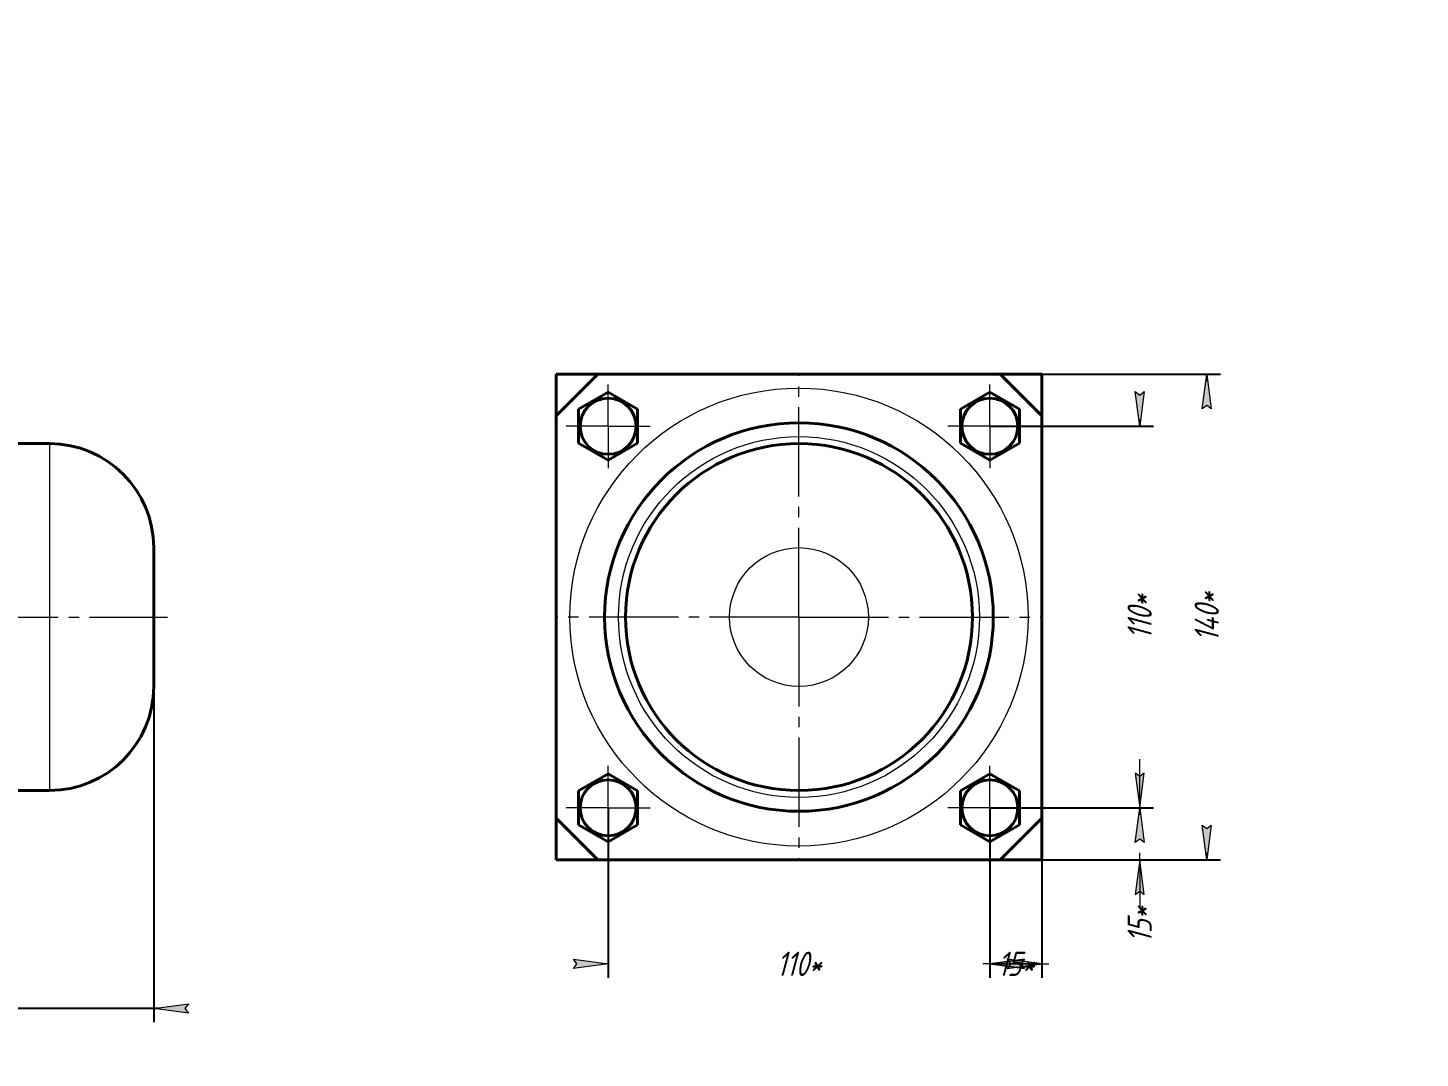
# Model space of a CAD drawing. Header units: millimetres. Extents: x 0 to 420, y 0 to 297.
# Drawn here: x 219.4 to 420, y 148.5 to 297 of the extents above; entities that cross this region are included whole.
import ezdxf

# ---------------------------------------------------------------- set-up
doc = ezdxf.new("R2010")
doc.units = ezdxf.units.MM
for name, pattern in [('K5LT_AXLED', [17.375, 12.875, -1.5, 1.5, -1.5]), ('K5LT_BASIC', [0]), ('K5LT_THIN', [0])]:
    doc.linetypes.add(name, pattern=pattern)
doc.layers.add('Системный слой', color=7, linetype='Continuous')
doc.styles.add('KDIMTEXTSTYLE', font='GOST_AU.SHX', dxfattribs={"width": 0.96, "oblique": 15, "height": 5})
doc.dimstyles.new('KDIMSTYLE (0.50)', dxfattribs={"dimtxt": 5, "dimasz": 1, "dimexe": 2, "dimexo": 0.0625, "dimgap": 1, "dimtad": 1, "dimlfac": 2, "dimtxsty": 'KDIMTEXTSTYLE', "dimsah": 1, "dimcen": 0.09, "dimdle": 1, "dimadec": 0, "dimazin": 0, "dimtfac": 0.667, "dimtmove": 0, "dimatfit": 3, "dimfxl": 1, "dimtvp": 1, "dimtolj": 1, "dimtzin": 0, "dimarcsym": 0})

# ---------------------------------------------------------------- blocks, each defined once
blk = doc.blocks.new('KDIMARROW_01')
at = {"layer": 'Системный слой'}
blk.add_hatch(color=0, dxfattribs=at).paths.add_polyline_path([(0, 0), (-5, 0.658262491226197), (-4.5, 5.51091059616309e-16), (-5, -0.6582624912261956)])
at = {"layer": 'Системный слой', "color": 0, "linetype": 'K5LT_THIN', "lineweight": 18}
for p, q in [((-4.5, 5.51091059616309e-16), (-5, 0.658262491226197)), ((-5, 0.658262491226197), (0, 0)), ((0, 0), (-5, -0.6582624912261956)), ((-5, -0.6582624912261956), (-4.5, 5.51091059616309e-16)), ((0, 0), (-1, 0))]:
    blk.add_line(p, q, dxfattribs=at)
blk = doc.blocks.new('U13')
at = {"layer": 'Системный слой', "color": 150, "linetype": 'K5LT_BASIC', "lineweight": 40, "true_color": 0x0080ff}
for p, q in [((365.5, 241.07777788528), (365.5, 247.07777788528)), ((365.5, 177.07777788528), (365.5, 183.07777788528))]:
    blk.add_line(p, q, dxfattribs=at)
blk = doc.blocks.new('U14')
at = {"layer": 'Системный слой', "color": 150, "linetype": 'K5LT_BASIC', "lineweight": 40, "true_color": 0x0080ff}
for p, q in [((295.5, 177.07777788528), (301.5, 177.07777788528)), ((359.5, 177.07777788528), (365.5, 177.07777788528))]:
    blk.add_line(p, q, dxfattribs=at)
blk = doc.blocks.new('U15')
at = {"layer": 'Системный слой', "color": 150, "linetype": 'K5LT_BASIC', "lineweight": 40, "true_color": 0x0080ff}
for p, q in [((295.5, 247.07777788528), (295.5, 241.07777788528)), ((295.5, 183.07777788528), (295.5, 177.07777788528))]:
    blk.add_line(p, q, dxfattribs=at)
blk = doc.blocks.new('U16')
at = {"layer": 'Системный слой', "color": 150, "linetype": 'K5LT_BASIC', "lineweight": 40, "true_color": 0x0080ff}
for p, q in [((301.5, 247.07777788528), (295.5, 247.07777788528)), ((365.5, 247.07777788528), (359.5, 247.07777788528))]:
    blk.add_line(p, q, dxfattribs=at)
blk = doc.blocks.new('U17')
at = {"layer": 'Системный слой', "color": 30, "linetype": 'K5LT_AXLED', "lineweight": 18, "true_color": 0xff8000}
for q in [(330.5, 247.07777788528), (295.5, 212.07777788528), (330.5, 177.07777788528), (365.5, 212.07777788528)]:
    blk.add_line((330.5, 212.07777788528), q, dxfattribs=at)
blk = doc.blocks.new('U18')
at = {"layer": 'Системный слой', "color": 30, "linetype": 'K5LT_AXLED', "lineweight": 18, "true_color": 0xff8000}
for q in [(303, 245.61527788528), (296.9625, 239.57777788528), (303.0000000000001, 233.54027788528), (309.0375, 239.57777788528)]:
    blk.add_line((303, 239.57777788528), q, dxfattribs=at)
blk = doc.blocks.new('U19')
at = {"layer": 'Системный слой', "color": 30, "linetype": 'K5LT_AXLED', "lineweight": 18, "true_color": 0xff8000}
for q in [(303, 190.61527788528), (296.9625, 184.57777788528), (303, 178.54027788528), (309.0375, 184.57777788528)]:
    blk.add_line((303, 184.57777788528), q, dxfattribs=at)
blk = doc.blocks.new('U20')
at = {"layer": 'Системный слой', "color": 30, "linetype": 'K5LT_AXLED', "lineweight": 18, "true_color": 0xff8000}
for q in [(358, 190.61527788528), (351.9625, 184.57777788528), (358, 178.54027788528), (364.0375, 184.57777788528)]:
    blk.add_line((358, 184.57777788528), q, dxfattribs=at)
blk = doc.blocks.new('KDIMARROW_02')
at = {"layer": 'Системный слой'}
blk.add_hatch(color=0, dxfattribs=at).paths.add_polyline_path([(4.5, -5.51091059616309e-16), (5, 0.6582624912261956), (0, 0), (5, -0.658262491226197)])
at = {"layer": 'Системный слой', "color": 0, "linetype": 'K5LT_THIN', "lineweight": 18}
for p, q in [((0, 0), (-1, 0)), ((5, 0.6582624912261956), (0, 0)), ((0, 0), (5, -0.658262491226197)), ((0, 0), (7, -8.572527594031472e-16)), ((4.5, -5.51091059616309e-16), (5, 0.6582624912261956)), ((5, -0.658262491226197), (4.5, -5.51091059616309e-16))]:
    blk.add_line(p, q, dxfattribs=at)
blk = doc.blocks.new('U21')
at = {"layer": 'Системный слой', "color": 30, "linetype": 'K5LT_AXLED', "lineweight": 18, "true_color": 0xff8000}
for q in [(358, 245.61527788528), (351.9625, 239.57777788528), (364.0375, 239.57777788528), (358, 233.54027788528)]:
    blk.add_line((358, 239.57777788528), q, dxfattribs=at)

msp = doc.modelspace()

# ---------------------------------------------------------------- linework, layer by layer
at = {"layer": 'Системный слой', "color": 150, "linetype": 'K5LT_BASIC', "lineweight": 40, "true_color": 0x0080ff}
for p, q in [((301.5, 247.07777788528), (295.5, 241.07777788528)), ((301.5, 247.07777788528), (359.5, 247.07777788528)), ((365.5, 241.07777788528), (359.5, 247.07777788528)), ((298.75, 242.0315165293359), (303, 244.4852551733918)), ((303, 244.4852551733918), (307.25, 242.0315165293359)), ((353.75, 242.0315165293359), (358, 244.4852551733918)), ((358, 244.4852551733918), (362.25, 242.0315165293359)), ((295.5, 183.07777788528), (295.5, 241.07777788528)), ((298.75, 237.1240392412241), (298.75, 242.0315165293359)), ((307.25, 242.0315165293359), (307.25, 237.1240392412241)), ((353.75, 237.1240392412241), (353.75, 242.0315165293359)), ((362.25, 242.0315165293359), (362.25, 237.1240392412241)), ((365.5, 241.07777788528), (365.5, 183.07777788528)), ((196.5250002772955, 237.07777788528), (222.5250002772955, 237.07777788528)), ((303, 234.6703005971682), (298.75, 237.1240392412241)), ((307.25, 237.1240392412241), (303, 234.6703005971682)), ((358, 234.6703005971682), (353.75, 237.1240392412241)), ((362.25, 237.1240392412241), (358, 234.6703005971682)), ((237.5250002772955, 222.07777788528), (237.5250002772955, 202.07777788528)), ((298.75, 187.0315165293359), (303, 189.4852551733918)), ((303, 189.4852551733918), (307.25, 187.0315165293359)), ((353.75, 187.0315165293359), (358, 189.4852551733918)), ((358, 189.4852551733918), (362.25, 187.0315165293359)), ((196.5250002772955, 187.07777788528), (222.5250002772955, 187.07777788528)), ((298.75, 182.1240392412241), (298.75, 187.0315165293359)), ((307.25, 187.0315165293359), (307.25, 182.1240392412241)), ((353.75, 182.1240392412241), (353.75, 187.0315165293359)), ((362.25, 187.0315165293359), (362.25, 182.1240392412241)), ((295.5, 183.07777788528), (301.5, 177.07777788528)), ((359.5, 177.07777788528), (365.5, 183.07777788528)), ((303, 179.6703005971682), (298.75, 182.1240392412241)), ((307.25, 182.1240392412241), (303, 179.6703005971682)), ((358, 179.6703005971682), (353.75, 182.1240392412241)), ((362.25, 182.1240392412241), (358, 179.6703005971682)), ((359.5, 177.07777788528), (301.5, 177.07777788528))]:
    msp.add_line(p, q, dxfattribs=at)
at = {"layer": 'Системный слой', "color": 7, "linetype": 'K5LT_THIN', "lineweight": 18}
msp.add_line((222.5250002772955, 237.07777788528), (222.5250002772955, 187.07777788528), dxfattribs=at)
at = {"layer": 'Системный слой', "color": 30, "linetype": 'K5LT_AXLED', "lineweight": 18, "true_color": 0xff8000}
msp.add_line((54.52500027729548, 212.07777788528), (239.5250002772955, 212.07777788528), dxfattribs=at)
at = {"layer": 'Системный слой', "color": 7, "linetype": 'K5LT_THIN', "lineweight": 18}
for radius in [33.00000000000001, 26, 10]:
    msp.add_circle((330.5, 212.07777788528), radius, dxfattribs=at)
at = {"layer": 'Системный слой', "color": 150, "linetype": 'K5LT_BASIC', "lineweight": 40, "true_color": 0x0080ff}
for centre, radius in [((303, 239.57777788528), 4.0375), ((358, 239.57777788528), 4.0375), ((330.5, 212.07777788528), 28), ((330.5, 212.07777788528), 25), ((303, 184.57777788528), 4.0375), ((358, 184.57777788528), 4.0375)]:
    msp.add_circle(centre, radius, dxfattribs=at)
for centre, start, end in [((222.5250002772955, 222.07777788528), 0, 90), ((222.5250002772955, 202.07777788528), 270, 0)]:
    msp.add_arc(centre, 15, start, end, dxfattribs=at)

# ---------------------------------------------------------------- block references
at = {"layer": 'Системный слой'}
for name in ['U15', 'U16', 'U17', 'U13', 'U18', 'U21', 'U19', 'U20', 'U14']:
    msp.add_blockref(name, (0, 0), dxfattribs=at)

# ---------------------------------------------------------------- dimensions: what is measured, and where the dimension line sits
at = {"layer": 'Системный слой', "color": 7}
for base, p1, p2, location, override in [((389.2470662780894, 247.07777788528), (365.5, 177.07777788528), (365.5, 247.07777788528), (389.2470662780894, 212.07777788528), {"dimexo": 0, "dimpost": '\\H3.5;\\W0.965;\\Q15;\\Q15;\\H3.5;\\W0.965;\\Q15;<>\\H3.5;\\W0.965;\\Q15;\\Q15;\\H3.5;\\W0.965;\\Q15;\\Q15;*\\Q15;', "dimblk1": 'KDIMARROW_01', "dimblk2": 'KDIMARROW_01', "dimse1": 0, "dimse2": 0, "dimclrt": 7, "dimtolj": 1}), ((379.5876767851086, 184.57777788528), (358, 239.57777788528), (358, 184.57777788528), (379.5876767851086, 212.07777788528), {"dimexo": 0, "dimpost": '\\H3.5;\\W0.965;\\Q15;<>\\H3.5;\\W0.965;\\Q15;\\Q15;*', "dimblk1": 'KDIMARROW_01', "dimblk2": 'KDIMARROW_01', "dimse1": 0, "dimse2": 0, "dimclrt": 7, "dimtolj": 1}), ((379.5876767851086, 184.57777788528), (365.5, 177.07777788528), (358, 184.57777788528), (379.5876767851086, 167.7302571524004), {"dimexo": 0, "dimpost": '\\H3.5;\\W0.965;\\Q15;\\Q15;\\H3.5;\\W0.965;\\Q15;<>\\H3.5;\\W0.965;\\Q15;\\Q15;\\H3.5;\\W0.965;\\Q15;\\Q15;*\\Q15;', "dimblk1": 'KDIMARROW_02', "dimblk2": 'KDIMARROW_02', "dimse1": 0, "dimse2": 0, "dimclrt": 7, "dimtolj": 1})]:
    msp.add_linear_dim(base=base, p1=p1, p2=p2, angle=90, location=location, dimstyle='KDIMSTYLE (0.50)', override=override, dxfattribs=at).render()
for base, p1, p2, location, override in [((50.52500027729548, 155.6649610289281), (237.5250002772955, 212.07777788528), (50.52500027729548, 177.07777788528), (144.0250002772955, 155.6649610289281), {"dimexo": 0, "dimpost": '\\H3.5;\\W0.965;\\Q15;<>', "dimblk1": 'KDIMARROW_01', "dimblk2": 'KDIMARROW_01', "dimse1": 0, "dimse2": 0, "dimclrt": 7, "dimtolj": 1}), ((303, 162.0949581963222), (358, 184.57777788528), (303, 184.57777788528), (330.5, 162.0949581963222), {"dimexo": 0, "dimpost": '\\H3.5;\\W0.965;\\Q15;\\Q15;\\H3.5;\\W0.965;\\Q15;<>\\H3.5;\\W0.965;\\Q15;\\Q15;\\H3.5;\\W0.965;\\Q15;\\Q15;*\\Q15;', "dimblk1": 'KDIMARROW_01', "dimblk2": 'KDIMARROW_01', "dimse1": 0, "dimse2": 0, "dimclrt": 7, "dimtolj": 1}), ((358, 162.0949581963222), (365.5, 183.07777788528), (358, 184.57777788528), (361.75, 162.0949581963222), {"dimexo": 0, "dimpost": '\\H3.5;\\W0.965;\\Q15;\\Q15;\\H3.5;\\W0.965;\\Q15;<>\\H3.5;\\W0.965;\\Q15;\\Q15;\\H3.5;\\W0.965;\\Q15;\\Q15;*\\Q15;', "dimblk1": 'KDIMARROW_02', "dimblk2": 'KDIMARROW_02', "dimse1": 0, "dimse2": 0, "dimclrt": 7, "dimtolj": 1})]:
    msp.add_linear_dim(base=base, p1=p1, p2=p2, location=location, dimstyle='KDIMSTYLE (0.50)', override=override, dxfattribs=at).render()

doc.saveas('drawing.dxf')
